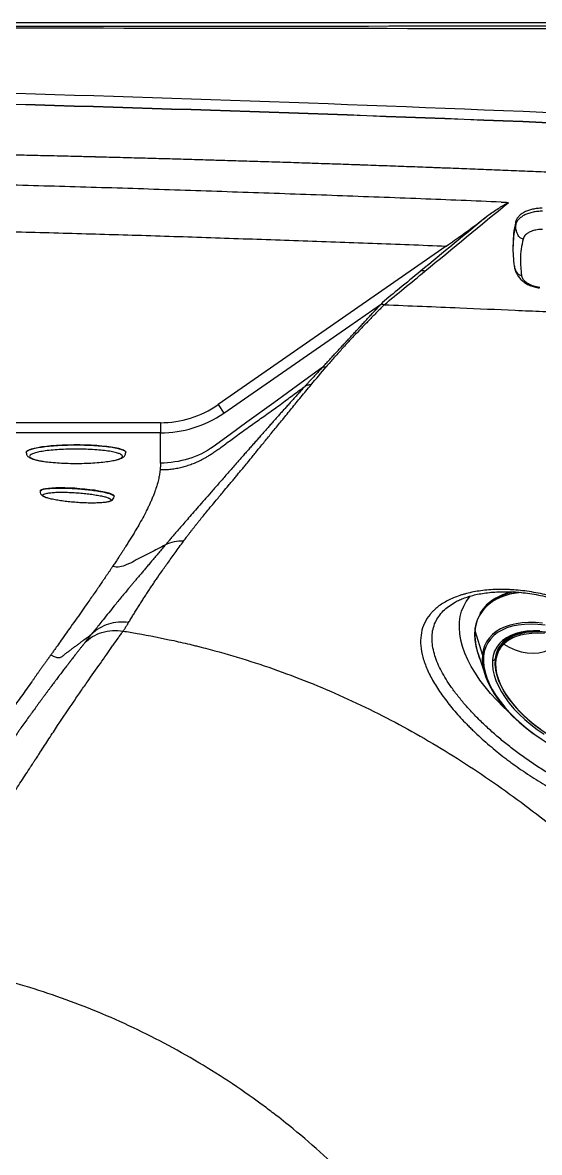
# Model space of a CAD drawing. Extents: x 398 to 508, y 623 to 782.
# Drawn here: x 478.29 to 488.66, y 711.93 to 734.62 of the extents above; entities that cross this region are included whole.
import ezdxf

# ---------------------------------------------------------------- set-up
doc = ezdxf.new("R2010")
doc.units = 0
doc.header["$MEASUREMENT"] = 0
doc.layers.add('GEOMETRY', color=2, linetype='Continuous', lineweight=25)

msp = doc.modelspace()

# ---------------------------------------------------------------- linework, layer by layer
at = {"layer": 'GEOMETRY'}
for p, q in [((400.975, 734.621), (505.179, 734.621)), ((488.188, 730.563), (488.189, 730.623)), ((486.794, 730.132), (482.214, 726.947)), ((488.134, 730.189), (488.133, 730.134)), ((488.159, 729.729), (488.161, 729.72)), ((484.862, 728.532), (485.474, 728.956)), ((485.514, 728.999), (485.473, 728.955)), ((482.331, 726.779), (484.862, 728.532)), ((484.3, 727.687), (483.884, 727.385)), ((482.214, 726.947), (482.331, 726.779)), ((481.056, 726.584), (476.52, 726.584)), ((481.056, 726.584), (481.056, 726.38)), ((478.364, 725.991), (478.364, 725.984)), ((480.364, 725.984), (480.364, 725.991)), ((480.36, 725.984), (480.36, 725.982)), ((478.652, 725.202), (478.654, 725.205)), ((480.13, 725.114), (480.124, 725.101)), ((486.961, 722.973), (486.965, 722.976)), ((486.965, 722.976), (486.968, 722.978)), ((487.596, 722.889), (487.593, 722.889)), ((487.602, 722.925), (487.596, 722.915)), ((487.476, 722.765), (487.471, 722.755)), ((487.371, 722.41), (487.521, 721.914)), ((487.434, 721.94), (487.574, 721.517)), ((487.871, 722.085), (487.849, 722.048)), ((487.774, 721.832), (487.779, 721.841)), ((487.775, 721.84), (487.774, 721.832))]:
    msp.add_line(p, q, dxfattribs=at)
at = {"layer": 'GEOMETRY', "flags": 128}
for points in [[(487.894, 731.015), (487.931, 731.014), (487.968, 731.012)], [(487.968, 731.012), (488.005, 731.011), (488.043, 731.009)], [(483.884, 727.385), (483.335, 726.986), (482.792, 726.592), (482.46, 726.35), (482.119, 726.102)], [(478.364, 725.991), (478.37, 726.006), (478.389, 726.024), (478.422, 726.042), (478.468, 726.059), (478.526, 726.075), (478.597, 726.089), (478.678, 726.103), (478.769, 726.114), (478.868, 726.124)], [(478.868, 726.124), (478.974, 726.133), (479.086, 726.139), (479.201, 726.143), (479.319, 726.145), (479.437, 726.144), (479.555, 726.142), (479.67, 726.137), (479.78, 726.131), (479.885, 726.122), (479.982, 726.112), (480.071, 726.1), (480.15, 726.086), (480.217, 726.071), (480.273, 726.055), (480.316, 726.038), (480.346, 726.02), (480.362, 726.002), (480.364, 725.991)], [(480.137, 725.102), (480.137, 725.103), (480.13, 725.118), (480.109, 725.133), (480.075, 725.149), (480.028, 725.166), (479.97, 725.182), (479.9, 725.197), (479.821, 725.212), (479.734, 725.226), (479.64, 725.238), (479.542, 725.249), (479.441, 725.259), (479.339, 725.266), (479.238, 725.271), (479.139, 725.274), (479.045, 725.275), (478.958, 725.274), (478.879, 725.27), (478.809, 725.264), (478.75, 725.257), (478.703, 725.247), (478.668, 725.236), (478.648, 725.223), (478.64, 725.21)], [(488.017, 720.804), (487.938, 720.878), (487.807, 721.009), (487.685, 721.143), (487.572, 721.278), (487.47, 721.414), (487.378, 721.551), (487.296, 721.687), (487.226, 721.822), (487.168, 721.956), (487.122, 722.088), (487.088, 722.217), (487.066, 722.343), (487.057, 722.465), (487.06, 722.582), (487.075, 722.694), (487.103, 722.8), (487.144, 722.9), (487.196, 722.994), (487.26, 723.08), (487.283, 723.107)], [(488.301, 723.176), (488.198, 723.163), (488.071, 723.137), (487.952, 723.102), (487.843, 723.057), (487.744, 723.004), (487.655, 722.941), (487.578, 722.871), (487.512, 722.793), (487.458, 722.707), (487.417, 722.615), (487.388, 722.515), (487.371, 722.41)], [(488.281, 723.175), (488.229, 723.168), (488.099, 723.144), (487.978, 723.111), (487.866, 723.069), (487.764, 723.018), (487.673, 722.958), (487.593, 722.889)], [(487.593, 722.889), (487.524, 722.813), (487.467, 722.729), (487.422, 722.638), (487.39, 722.54), (487.37, 722.437), (487.363, 722.327), (487.369, 722.213), (487.388, 722.095), (487.419, 721.973), (487.463, 721.849), (487.469, 721.833)], [(487.596, 722.915), (487.527, 722.838), (487.471, 722.755)], [(487.602, 722.925), (487.533, 722.848), (487.476, 722.765)], [(488.723, 722.556), (488.582, 722.568), (488.446, 722.57), (488.317, 722.563), (488.194, 722.546), (488.08, 722.52), (487.975, 722.485), (487.88, 722.441), (487.794, 722.388), (487.719, 722.328), (487.656, 722.259), (487.604, 722.183), (487.564, 722.099), (487.536, 722.01), (487.521, 721.914)], [(488.78, 722.518), (488.635, 722.534), (488.496, 722.539), (488.363, 722.534), (488.237, 722.52), (488.12, 722.496), (488.011, 722.463), (487.913, 722.42), (487.824, 722.368), (487.747, 722.308), (487.681, 722.239), (487.628, 722.163), (487.587, 722.079), (487.558, 721.989), (487.542, 721.892)], [(488.669, 722.401), (488.537, 722.403), (488.413, 722.395), (488.297, 722.377), (488.189, 722.349), (488.09, 722.312), (488.002, 722.265), (487.925, 722.21), (487.86, 722.146), (487.806, 722.075), (487.765, 721.996), (487.737, 721.91), (487.721, 721.818)], [(488.781, 722.375), (488.648, 722.382), (488.52, 722.38), (488.401, 722.368), (488.289, 722.346), (488.186, 722.315), (488.094, 722.274), (488.012, 722.223), (487.941, 722.165)], [(487.949, 722.139), (487.892, 722.074), (487.846, 722.001), (487.813, 721.922), (487.792, 721.836), (487.783, 721.745), (487.787, 721.649), (487.804, 721.548), (487.833, 721.445), (487.874, 721.338), (487.928, 721.23), (487.992, 721.121), (488.058, 721.026)], [(487.949, 722.139), (488.06, 722.073), (488.177, 722.021), (488.296, 721.983), (488.416, 721.961), (488.536, 721.954), (488.652, 721.963), (488.764, 721.987), (488.869, 722.026), (488.966, 722.08)], [(488.763, 722.348), (488.634, 722.355), (488.511, 722.351), (488.395, 722.339), (488.286, 722.317), (488.2, 722.29)], [(487.521, 721.914), (487.518, 721.814), (487.528, 721.709), (487.55, 721.6), (487.584, 721.488), (487.63, 721.373), (487.689, 721.257), (487.758, 721.14), (487.839, 721.022), (487.93, 720.906), (488.03, 720.79), (488.14, 720.677), (488.259, 720.566), (488.385, 720.459), (488.518, 720.357), (488.657, 720.259), (488.801, 720.166)], [(487.542, 721.892), (487.539, 721.791), (487.55, 721.684), (487.573, 721.574), (487.609, 721.46), (487.657, 721.344), (487.718, 721.226), (487.79, 721.107), (487.874, 720.989), (487.968, 720.871), (488.072, 720.755), (488.186, 720.641), (488.308, 720.53), (488.438, 720.423), (488.575, 720.321), (488.718, 720.224)], [(487.721, 721.818), (487.719, 721.72), (487.73, 721.618), (487.754, 721.512), (487.79, 721.403), (487.84, 721.292), (487.901, 721.179), (487.974, 721.065), (488.058, 720.952), (488.153, 720.84), (488.258, 720.73), (488.371, 720.623), (488.493, 720.519), (488.622, 720.42), (488.757, 720.326)], [(487.774, 721.832), (487.771, 721.736), (487.779, 721.654)], [(487.776, 721.813), (487.774, 721.717), (487.785, 721.616), (487.809, 721.511), (487.846, 721.402), (487.895, 721.292), (487.957, 721.18), (488.031, 721.068), (488.115, 720.956), (488.21, 720.846), (488.315, 720.737), (488.429, 720.632), (488.551, 720.53), (488.679, 720.433)], [(488.058, 721.026), (488.068, 721.012), (488.155, 720.904), (488.251, 720.797), (488.356, 720.692), (488.469, 720.59), (488.59, 720.493), (488.717, 720.4), (488.85, 720.312), (488.987, 720.23), (489.127, 720.155), (489.27, 720.087), (489.415, 720.027), (489.559, 719.975), (489.703, 719.932), (489.844, 719.898), (489.983, 719.872), (490.102, 719.858)]]:
    msp.add_lwpolyline(points, dxfattribs=at)
at = {"layer": 'GEOMETRY'}
for centre, radius, start, end in [((486.32, 729.534), 0.103, 64.2117, 115.9381), ((488.335, 722.088), 1.109, 98.0309, 131.7948), ((488.332, 722.112), 1.093, 99.8112, 131.9263), ((487.628, 722.897), 0.0362, 150.9639, 192.5804), ((488.55, 722.328), 1.181, 176.0168, 199.1765), ((488.33, 721.786), 0.558, 128.72, 174.464), ((488.326, 721.769), 0.552, 134.2358, 175.4679), ((488.354, 721.801), 0.56, 126.9432, 149.5434), ((487.959, 722.156), 0.0201, 155.1855, 239.3456), ((488.433, 721.62), 0.709, 109.1634, 133.0133), ((487.555, 721.926), 0.0362, 199.0142, 249.3353), ((488.34, 721.814), 0.553, 151.2989, 167.6262), ((487.739, 721.856), 0.0422, 245.0519, 324.6985)]:
    msp.add_arc(centre, radius, start, end, dxfattribs=at)
msp.add_ellipse((481.056, 728.613), major_axis=(0, 2.029), ratio=0.999995, start_param=3.141593, end_param=3.749142, dxfattribs=at)
for points, knots in [([(505.179, 734.548), (505.145, 734.548), (505.111, 734.548), (505.043, 734.548), (504.942, 734.548), (504.704, 734.548), (504.229, 734.547), (503.279, 734.547), (501.38, 734.547), (499.752, 734.547), (496.495, 734.547), (494.324, 734.547), (487.812, 734.546), (483.47, 734.546), (470.444, 734.545), (461.761, 734.545), (444.393, 734.545), (435.71, 734.545), (422.684, 734.546), (418.342, 734.546), (411.83, 734.547), (409.659, 734.547), (406.402, 734.547), (404.774, 734.547), (402.875, 734.547), (401.925, 734.547), (401.45, 734.548), (401.212, 734.548), (401.111, 734.548), (401.043, 734.548), (401.009, 734.548), (400.975, 734.548)], [0, 0, 0, 0, 0.000977, 0.000977, 0.001953, 0.003906, 0.007812, 0.015625, 0.03125, 0.0625, 0.0625, 0.125, 0.125, 0.25, 0.25, 0.5, 0.5, 0.75, 0.75, 0.875, 0.875, 0.9375, 0.9375, 0.96875, 0.984375, 0.992187, 0.996094, 0.998047, 0.999023, 0.999023, 1, 1, 1, 1]), ([(505.179, 734.548), (505.145, 734.548), (505.111, 734.548), (505.043, 734.548), (504.942, 734.548), (504.704, 734.548), (504.229, 734.547), (503.279, 734.547), (501.38, 734.547), (499.752, 734.547), (496.495, 734.547), (494.324, 734.547), (487.812, 734.546), (483.47, 734.546), (470.444, 734.545), (461.761, 734.545), (444.393, 734.545), (435.71, 734.545), (422.684, 734.546), (418.342, 734.546), (411.83, 734.547), (409.659, 734.547), (406.402, 734.547), (404.774, 734.547), (402.875, 734.547), (401.925, 734.547), (401.45, 734.548), (401.212, 734.548), (401.111, 734.548), (401.043, 734.548), (401.009, 734.548), (400.975, 734.548)], [0, 0, 0, 0, 0.000977, 0.000977, 0.001953, 0.003906, 0.007812, 0.015625, 0.03125, 0.0625, 0.0625, 0.125, 0.125, 0.25, 0.25, 0.5, 0.5, 0.75, 0.75, 0.875, 0.875, 0.9375, 0.9375, 0.96875, 0.984375, 0.992187, 0.996094, 0.998047, 0.999023, 0.999023, 1, 1, 1, 1]), ([(401.029, 734.473), (401.031, 734.473), (401.033, 734.473), (401.037, 734.473), (401.044, 734.473), (401.059, 734.473), (401.088, 734.473), (401.147, 734.473), (401.266, 734.474), (401.503, 734.474), (401.978, 734.475), (402.926, 734.477), (404.824, 734.481), (406.451, 734.484), (409.704, 734.49), (411.872, 734.494), (418.378, 734.504), (422.716, 734.509), (431.39, 734.518), (435.728, 734.521), (444.402, 734.525), (448.74, 734.526), (457.414, 734.526), (461.752, 734.525), (470.426, 734.521), (474.764, 734.518), (483.438, 734.509), (487.776, 734.504), (496.45, 734.49), (500.788, 734.482), (505.125, 734.473)], [0, 0, 0, 0, 0.000061, 0.000061, 0.000122, 0.000244, 0.000488, 0.000977, 0.001953, 0.003906, 0.007812, 0.015625, 0.03125, 0.0625, 0.0625, 0.125, 0.125, 0.25, 0.25, 0.375, 0.375, 0.5, 0.5, 0.625, 0.625, 0.75, 0.75, 0.875, 0.875, 1, 1, 1, 1]), ([(401.029, 734.473), (401.031, 734.473), (401.033, 734.473), (401.037, 734.473), (401.044, 734.473), (401.059, 734.473), (401.088, 734.473), (401.147, 734.473), (401.266, 734.474), (401.503, 734.474), (401.978, 734.475), (402.926, 734.477), (404.824, 734.481), (406.451, 734.484), (409.704, 734.49), (411.872, 734.494), (418.378, 734.504), (422.716, 734.509), (431.39, 734.518), (435.728, 734.521), (444.402, 734.525), (448.74, 734.526), (457.414, 734.526), (461.752, 734.525), (470.426, 734.521), (474.764, 734.518), (483.438, 734.509), (487.776, 734.504), (496.45, 734.49), (500.788, 734.482), (505.125, 734.473)], [0, 0, 0, 0, 0.000061, 0.000061, 0.000122, 0.000244, 0.000488, 0.000977, 0.001953, 0.003906, 0.007812, 0.015625, 0.03125, 0.0625, 0.0625, 0.125, 0.125, 0.25, 0.25, 0.375, 0.375, 0.5, 0.5, 0.625, 0.625, 0.75, 0.75, 0.875, 0.875, 1, 1, 1, 1]), ([(503.21, 732.074), (499.036, 732.325), (494.862, 732.544), (486.511, 732.917), (482.334, 733.072), (473.978, 733.318), (469.799, 733.409), (463.529, 733.5), (461.439, 733.523), (457.258, 733.553), (455.168, 733.56), (448.897, 733.56), (444.716, 733.53), (436.357, 733.409), (432.178, 733.318), (423.822, 733.072), (419.645, 732.917), (413.38, 732.637), (411.292, 732.536), (407.118, 732.317), (405.03, 732.2), (402.944, 732.074)], [0, 0, 0, 0, 0.125, 0.125, 0.25, 0.25, 0.375, 0.375, 0.4375, 0.4375, 0.5, 0.5, 0.625, 0.625, 0.75, 0.75, 0.875, 0.875, 0.9375, 0.9375, 1, 1, 1, 1]), ([(503.21, 732.074), (499.036, 732.325), (494.862, 732.544), (486.511, 732.917), (482.334, 733.072), (473.978, 733.318), (469.799, 733.409), (461.439, 733.53), (457.258, 733.56), (448.897, 733.56), (444.716, 733.53), (436.357, 733.409), (432.178, 733.318), (423.822, 733.072), (419.645, 732.917), (411.292, 732.544), (407.117, 732.325), (402.944, 732.074)], [0, 0, 0, 0, 0.318486, 0.318486, 0.636972, 0.636972, 0.955458, 0.955458, 1.273944, 1.273944, 1.592431, 1.592431, 1.910917, 1.910917, 2.229403, 2.229403, 2.547889, 2.547889, 2.547889, 2.547889]), ([(503.2, 731.903), (499.027, 732.145), (494.853, 732.355), (486.503, 732.713), (482.327, 732.861), (473.973, 733.097), (469.795, 733.184), (463.526, 733.272), (461.437, 733.293), (457.257, 733.322), (455.167, 733.33), (448.898, 733.33), (444.718, 733.301), (436.361, 733.184), (432.183, 733.097), (423.829, 732.861), (419.652, 732.713), (413.389, 732.445), (411.301, 732.347), (407.127, 732.137), (405.04, 732.024), (402.954, 731.903)], [0, 0, 0, 0, 0.125, 0.125, 0.25, 0.25, 0.375, 0.375, 0.4375, 0.4375, 0.5, 0.5, 0.625, 0.625, 0.75, 0.75, 0.875, 0.875, 0.9375, 0.9375, 1, 1, 1, 1]), ([(402.954, 731.903), (411.3, 732.387), (419.651, 732.744), (432.183, 733.097), (436.361, 733.184), (444.718, 733.301), (448.898, 733.33), (457.257, 733.33), (461.437, 733.301), (469.795, 733.184), (473.973, 733.097), (486.504, 732.744), (494.854, 732.387), (503.2, 731.903)], [0.223767, 0.223767, 0.223767, 0.223767, 0.859301, 0.859301, 1.177068, 1.177068, 1.494835, 1.494835, 1.812602, 1.812602, 2.130369, 2.130369, 2.765903, 2.765903, 2.765903, 2.765903]), ([(489.419, 731.591), (489.272, 731.597), (488.977, 731.61), (488.535, 731.628), (488.094, 731.646), (487.652, 731.664), (487.21, 731.681), (486.769, 731.698), (486.327, 731.715), (485.885, 731.731), (485.444, 731.747), (485.002, 731.763), (484.56, 731.778), (484.119, 731.793), (483.677, 731.808), (483.235, 731.822), (482.793, 731.836), (482.351, 731.849), (481.91, 731.862), (481.468, 731.875), (481.026, 731.888), (480.584, 731.9), (480.142, 731.911), (479.701, 731.923), (479.259, 731.934), (478.817, 731.944), (478.375, 731.954), (477.933, 731.964), (477.491, 731.974), (477.049, 731.983), (476.607, 731.992), (476.165, 732), (475.724, 732.009), (475.282, 732.016), (474.84, 732.024), (474.398, 732.031), (474.103, 732.035), (473.956, 732.038)], [0, 0, 0, 0, 0.028573, 0.057146, 0.085719, 0.114291, 0.142863, 0.171435, 0.200006, 0.228578, 0.257149, 0.28572, 0.314291, 0.342862, 0.371433, 0.400003, 0.428574, 0.457144, 0.485715, 0.514285, 0.542856, 0.571426, 0.599997, 0.628568, 0.657138, 0.685709, 0.71428, 0.742851, 0.771422, 0.799994, 0.828565, 0.857137, 0.885709, 0.914281, 0.942854, 0.971427, 1, 1, 1, 1]), ([(487.894, 731.015), (487.358, 731.038), (486.542, 731.071), (485.446, 731.113), (484.605, 731.144), (483.764, 731.174), (482.643, 731.213), (481.241, 731.262), (479.84, 731.307), (478.718, 731.339), (477.991, 731.358), (477.544, 731.368), (477.377, 731.372)], [0.005531, 0.005531, 0.005531, 0.005531, 0.125, 0.1875, 0.25, 0.3125, 0.375, 0.5, 0.625, 0.6875, 0.75, 0.7871216, 0.7871216, 0.7871216, 0.7871216]), ([(487.626, 730.74), (487.66, 730.766), (487.694, 730.791), (487.764, 730.839), (487.799, 730.862), (487.868, 730.907), (487.903, 730.928), (487.956, 730.959), (487.973, 730.969), (487.999, 730.984), (488.008, 730.989), (488.021, 730.997), (488.025, 730.999), (488.032, 731.003), (488.034, 731.004), (488.038, 731.007), (488.041, 731.008), (488.043, 731.009)], [0, 0, 0, 0, 0.25, 0.25, 0.5, 0.5, 0.75, 0.75, 0.875, 0.875, 0.9375, 0.9375, 0.96875, 0.96875, 0.984375, 0.984375, 1, 1, 1, 1]), ([(488.728, 730.832), (488.695, 730.831), (488.629, 730.829), (488.534, 730.814), (488.446, 730.79), (488.366, 730.758), (488.299, 730.717), (488.246, 730.671), (488.207, 730.619), (488.195, 730.582), (488.188, 730.563)], [0, 0, 0, 0, 0.125505, 0.249704, 0.373992, 0.499776, 0.625678, 0.750079, 0.874386, 1, 1, 1, 1]), ([(488.719, 730.894), (488.686, 730.892), (488.62, 730.889), (488.527, 730.873), (488.441, 730.849), (488.363, 730.816), (488.298, 730.776), (488.246, 730.729), (488.208, 730.678), (488.195, 730.641), (488.189, 730.623)], [0, 0, 0, 0, 0.125112, 0.250206, 0.375182, 0.499972, 0.624783, 0.749783, 0.874883, 1, 1, 1, 1]), ([(486.794, 730.132), (486.85, 730.171), (486.961, 730.249), (487.125, 730.366), (487.285, 730.482), (487.438, 730.596), (487.55, 730.682), (487.612, 730.729), (487.626, 730.74)], [0.3362762, 0.3362762, 0.3362762, 0.3362762, 0.4612764, 0.5862764, 0.7112764, 0.8362764, 0.9612764, 1.0000002, 1.0000002, 1.0000002, 1.0000002]), ([(488.188, 730.563), (488.171, 730.481), (488.14, 730.338), (488.137, 730.193), (488.136, 730.131)], [0, 0, 0, 0, 0.574842, 1, 1, 1, 1]), ([(488.189, 730.623), (488.172, 730.541), (488.141, 730.399), (488.138, 730.254), (488.137, 730.194)], [0, 0, 0, 0, 0.578243, 1, 1, 1, 1]), ([(488.336, 730.273), (488.327, 730.276), (488.305, 730.28), (488.276, 730.3), (488.25, 730.329), (488.217, 730.382), (488.192, 730.462), (488.19, 730.529), (488.188, 730.563)], [0, 0, 0, 0, 0.0750432, 0.1620793, 0.26686, 0.391279, 0.6860331, 1, 1, 1, 1]), ([(476.377, 730.458), (476.39, 730.458), (476.649, 730.453), (477.156, 730.442), (477.898, 730.426), (478.639, 730.407), (479.628, 730.38), (480.864, 730.343), (482.099, 730.302), (483.088, 730.268), (483.829, 730.242), (484.57, 730.216), (485.559, 730.18), (486.3, 730.152), (486.794, 730.132)], [0, 0, 0, 0, 0.0031381, 0.0656381, 0.1281381, 0.1906381, 0.2531381, 0.3781381, 0.5031381, 0.5656381, 0.6281381, 0.6906381, 0.7531381, 0.8781381, 0.8781381, 0.8781381, 0.8781381]), ([(488.724, 730.467), (488.689, 730.465), (488.618, 730.462), (488.52, 730.438), (488.434, 730.399), (488.365, 730.343), (488.346, 730.297), (488.336, 730.273)], [0, 0, 0, 0, 0.186661, 0.373374, 0.560001, 0.780011, 1, 1, 1, 1]), ([(488.133, 730.134), (488.133, 730.067), (488.133, 729.932), (488.151, 729.797), (488.159, 729.729)], [0, 0, 0, 0, 0.500087, 1, 1, 1, 1]), ([(488.336, 730.273), (488.322, 730.206), (488.294, 730.072), (488.275, 729.83), (488.292, 729.654), (488.302, 729.547)], [0, 0, 0, 0, 0.280017, 0.560061, 1, 1, 1, 1]), ([(486.275, 729.626), (486.136, 729.511), (485.996, 729.396), (485.856, 729.281), (485.742, 729.187), (485.628, 729.093), (485.514, 728.999)], [0, 0, 0, 0, 0.01909529, 0.01909529, 0.01909529, 0.03467033, 0.03467033, 0.03467033, 0.03467033]), ([(485.549, 728.954), (485.549, 728.954), (485.549, 728.954), (485.549, 728.954), (485.682, 729.063), (485.814, 729.172), (485.946, 729.281), (486.086, 729.396), (486.225, 729.511), (486.365, 729.626)], [-0.00000006, -0.00000006, -0.00000006, -0.00000006, 0, 0, 0, 0.0180772, 0.0180772, 0.0180772, 0.0371711, 0.0371711, 0.0371711, 0.0371711]), ([(488.161, 729.729), (488.161, 729.724), (488.164, 729.688), (488.183, 729.64), (488.215, 729.591), (488.242, 729.566), (488.271, 729.55), (488.292, 729.548), (488.302, 729.547)], [0, 0, 0, 0, 0.064425, 0.466395, 0.636071, 0.778965, 0.89766, 1, 1, 1, 1]), ([(488.164, 729.708), (488.168, 729.687), (488.178, 729.64), (488.209, 729.57), (488.255, 729.5), (488.314, 729.437), (488.385, 729.384), (488.469, 729.341), (488.563, 729.309), (488.629, 729.298), (488.663, 729.292)], [0, 0, 0, 0, 0.0888619, 0.2113704, 0.3352568, 0.4618407, 0.5918598, 0.7241452, 0.8597036, 1, 1, 1, 1]), ([(488.302, 729.547), (488.308, 729.526), (488.319, 729.485), (488.369, 729.427), (488.444, 729.373), (488.546, 729.329), (488.628, 729.314), (488.669, 729.307)], [0, 0, 0, 0, 0.186845, 0.373701, 0.560409, 0.780222, 1, 1, 1, 1]), ([(484.3, 727.687), (484.321, 727.71), (484.363, 727.755), (484.426, 727.823), (484.489, 727.891), (484.552, 727.959), (484.615, 728.026), (484.677, 728.093), (484.739, 728.16), (484.801, 728.227), (484.863, 728.294), (484.924, 728.36), (484.986, 728.427), (485.047, 728.493), (485.108, 728.559), (485.169, 728.626), (485.23, 728.692), (485.291, 728.758), (485.352, 728.824), (485.413, 728.89), (485.453, 728.933), (485.473, 728.955)], [0, 0, 0, 0, 0.0526313, 0.1052631, 0.1578948, 0.210526, 0.2631565, 0.3157864, 0.3684158, 0.4210451, 0.4736748, 0.5263057, 0.5789381, 0.6315714, 0.6842049, 0.7368382, 0.7894711, 0.8421036, 0.8947357, 0.9473677, 1, 1, 1, 1]), ([(485.549, 728.954), (485.531, 728.935), (485.493, 728.896), (485.436, 728.839), (485.38, 728.781), (485.324, 728.724), (485.267, 728.666), (485.211, 728.608), (485.155, 728.55), (485.09, 728.483), (485.017, 728.406), (484.935, 728.32), (484.855, 728.233), (484.774, 728.146), (484.695, 728.059), (484.616, 727.972), (484.539, 727.885), (484.462, 727.797), (484.412, 727.739), (484.387, 727.709)], [0, 0, 0, 0, 0.046878, 0.093757, 0.140636, 0.187515, 0.234394, 0.281272, 0.32815, 0.375028, 0.444474, 0.513919, 0.583362, 0.652804, 0.722244, 0.791683, 0.861121, 0.93056, 1, 1, 1, 1]), ([(485.549, 728.954), (485.548, 728.954), (485.544, 728.954), (485.539, 728.954), (485.535, 728.955), (485.53, 728.955), (485.526, 728.956), (485.522, 728.957), (485.519, 728.958), (485.516, 728.959), (485.513, 728.96), (485.51, 728.961), (485.508, 728.963), (485.506, 728.964), (485.504, 728.966), (485.503, 728.968), (485.502, 728.969), (485.501, 728.971), (485.501, 728.974), (485.501, 728.979), (485.504, 728.985), (485.508, 728.992), (485.512, 728.996), (485.514, 728.999)], [0, 0, 0, 0, 0.029513, 0.057683, 0.084736, 0.110928, 0.136542, 0.161879, 0.187249, 0.212963, 0.239318, 0.26659, 0.295031, 0.324859, 0.356267, 0.389418, 0.424453, 0.461489, 0.500627, 0.603368, 0.720496, 0.852576, 1, 1, 1, 1]), ([(485.549, 728.954), (486.055, 728.934), (486.93, 728.898), (487.991, 728.852), (488.639, 728.823), (488.963, 728.808), (489.125, 728.801), (489.206, 728.797), (489.252, 728.795), (489.275, 728.794), (489.287, 728.793)], [0, 0, 0, 0, 0.0426394, 0.0738894, 0.0895144, 0.0973269, 0.1012332, 0.1031863, 0.1041629, 0.1051394, 0.1051394, 0.1051394, 0.1051394]), ([(484.3, 727.687), (484.28, 727.666), (484.243, 727.626), (484.188, 727.566), (484.136, 727.51), (484.086, 727.456), (484.04, 727.405), (483.996, 727.357), (483.968, 727.326), (483.954, 727.311)], [0, 0, 0, 0, 0.167852, 0.327386, 0.478592, 0.621461, 0.755989, 0.88217, 1, 1, 1, 1]), ([(484.3, 727.687), (484.312, 727.695), (484.326, 727.701), (484.356, 727.709), (484.372, 727.71), (484.387, 727.709)], [0, 0, 0, 0, 0.5, 0.5, 1, 1, 1, 1]), ([(481.052, 725.641), (481.054, 725.641), (481.062, 725.641), (481.08, 725.641), (481.104, 725.641), (481.133, 725.642), (481.17, 725.644), (481.216, 725.647), (481.29, 725.655), (481.379, 725.668), (481.486, 725.69), (481.589, 725.719), (481.692, 725.754), (481.793, 725.795), (481.876, 725.835), (481.943, 725.872), (482, 725.905), (482.064, 725.944), (482.136, 725.991), (482.215, 726.046), (482.302, 726.109), (482.396, 726.18), (482.498, 726.257), (482.61, 726.34), (482.729, 726.426), (482.853, 726.514), (482.976, 726.601), (483.1, 726.688), (483.223, 726.775), (483.346, 726.864), (483.468, 726.953), (483.589, 727.043), (483.71, 727.133), (483.832, 727.222), (483.913, 727.281), (483.954, 727.311)], [0, 0, 0, 0, 0.001798, 0.007124, 0.015964, 0.022887, 0.031938, 0.048512, 0.063885, 0.096796, 0.127767, 0.159317, 0.191045, 0.223068, 0.255503, 0.271774, 0.290973, 0.313151, 0.338366, 0.366664, 0.398081, 0.432639, 0.470321, 0.511085, 0.555674, 0.60024, 0.644744, 0.689198, 0.733622, 0.778034, 0.822441, 0.866845, 0.911244, 0.955631, 1, 1, 1, 1]), ([(483.954, 727.311), (483.935, 727.29), (483.896, 727.247), (483.838, 727.183), (483.78, 727.118), (483.721, 727.053), (483.663, 726.988), (483.604, 726.922), (483.545, 726.856), (483.485, 726.79), (483.426, 726.723), (483.367, 726.656), (483.307, 726.589), (483.247, 726.522), (483.187, 726.454), (483.127, 726.386), (483.067, 726.318), (483.006, 726.249), (482.946, 726.18), (482.885, 726.111), (482.824, 726.042), (482.763, 725.973), (482.702, 725.904), (482.641, 725.834), (482.545, 725.724), (482.416, 725.577), (482.259, 725.399), (482.112, 725.231), (481.976, 725.076), (481.849, 724.931), (481.733, 724.797), (481.626, 724.675), (481.53, 724.563), (481.443, 724.463), (481.366, 724.374), (481.3, 724.296), (481.244, 724.23), (481.198, 724.176), (481.171, 724.144), (481.159, 724.131)], [0, 0, 0, 0, 0.021477, 0.042979, 0.064506, 0.086058, 0.107633, 0.129232, 0.150854, 0.172497, 0.194163, 0.215849, 0.237557, 0.259284, 0.28103, 0.302796, 0.32458, 0.346382, 0.368202, 0.390038, 0.411891, 0.433761, 0.455646, 0.477547, 0.499462, 0.559402, 0.615544, 0.66792, 0.716554, 0.761466, 0.802671, 0.84018, 0.874004, 0.904153, 0.930633, 0.953449, 0.972609, 0.988123, 1, 1, 1, 1]), ([(481.521, 724.203), (481.531, 724.217), (481.551, 724.245), (481.583, 724.287), (481.616, 724.331), (481.65, 724.376), (481.686, 724.422), (481.723, 724.469), (481.761, 724.518), (481.801, 724.568), (481.876, 724.662), (482.002, 724.816), (482.162, 725.009), (482.308, 725.184), (482.411, 725.308), (482.475, 725.386), (482.525, 725.445), (482.571, 725.5), (482.626, 725.567), (482.681, 725.634), (482.736, 725.7), (482.79, 725.765), (482.846, 725.834), (482.906, 725.908), (482.972, 725.989), (483.041, 726.073), (483.112, 726.161), (483.187, 726.252), (483.264, 726.347), (483.344, 726.445), (483.427, 726.547), (483.512, 726.652), (483.601, 726.76), (483.692, 726.871), (483.785, 726.986), (483.881, 727.103), (483.98, 727.222), (484.046, 727.303), (484.08, 727.343)], [0, 0, 0, 0, 0.012277, 0.024958, 0.038043, 0.051533, 0.065428, 0.079727, 0.094432, 0.109542, 0.125057, 0.179611, 0.250063, 0.302835, 0.341258, 0.365332, 0.375059, 0.396278, 0.417342, 0.438252, 0.459007, 0.479607, 0.500053, 0.524353, 0.549947, 0.576832, 0.605009, 0.634476, 0.665234, 0.697281, 0.730617, 0.765242, 0.801154, 0.838353, 0.876838, 0.916608, 0.957662, 1, 1, 1, 1]), ([(484.08, 727.343), (484.058, 727.345), (484.035, 727.343), (483.992, 727.332), (483.972, 727.323), (483.954, 727.311)], [0, 0, 0, 0, 0.5, 0.5, 1, 1, 1, 1]), ([(481.056, 726.38), (481.282, 726.38), (481.503, 726.414), (481.931, 726.546), (482.137, 726.644), (482.331, 726.779)], [0.7201135, 0.7201135, 0.7201135, 0.7201135, 0.8600568, 0.8600568, 1, 1, 1, 1]), ([(481.056, 726.38), (480.871, 726.38), (480.522, 726.38), (480.029, 726.38), (479.465, 726.38), (478.827, 726.38), (478.334, 726.38), (478.095, 726.38)], [0, 0, 0, 0, 0.187061, 0.353726, 0.5, 0.75876, 1, 1, 1, 1]), ([(481.058, 725.77), (481.058, 725.784), (481.058, 725.811), (481.058, 725.851), (481.057, 725.888), (481.057, 725.922), (481.057, 725.954), (481.057, 725.984), (481.057, 726.011), (481.057, 726.036), (481.057, 726.08), (481.057, 726.144), (481.056, 726.226), (481.056, 726.304), (481.056, 726.355), (481.056, 726.38)], [0, 0, 0, 0, 0.067478, 0.131171, 0.19107, 0.247164, 0.299439, 0.347878, 0.392464, 0.433177, 0.469999, 0.611249, 0.746723, 0.876343, 1, 1, 1, 1]), ([(478.369, 725.984), (478.368, 725.987), (478.363, 726.001), (478.395, 726.025), (478.463, 726.053), (478.568, 726.079), (478.704, 726.101), (478.865, 726.119), (479.045, 726.131), (479.237, 726.138), (479.434, 726.139), (479.629, 726.134), (479.813, 726.123), (479.98, 726.107), (480.124, 726.086), (480.238, 726.061), (480.318, 726.033), (480.361, 726.007), (480.36, 725.99), (480.36, 725.984)], [0, 0, 0, 0, 0.022019, 0.084523, 0.147028, 0.209532, 0.272037, 0.334541, 0.397046, 0.45955, 0.522055, 0.584559, 0.647064, 0.709568, 0.772072, 0.834577, 0.897081, 0.959586, 1, 1, 1, 1]), ([(479.827, 725.785), (479.878, 725.79), (479.981, 725.801), (480.106, 725.822), (480.204, 725.845), (480.269, 725.872), (480.3, 725.9), (480.295, 725.928), (480.254, 725.956), (480.179, 725.982), (480.072, 726.005), (479.939, 726.025), (479.783, 726.04), (479.611, 726.05), (479.43, 726.054), (479.246, 726.054), (479.067, 726.047), (478.899, 726.036), (478.748, 726.019), (478.622, 725.999), (478.525, 725.975), (478.459, 725.948), (478.429, 725.92), (478.434, 725.892), (478.475, 725.864), (478.55, 725.838), (478.657, 725.815), (478.788, 725.796), (478.892, 725.786), (478.944, 725.782)], [0, 0, 0, 0, 0.037088, 0.074123, 0.111256, 0.148279, 0.18538, 0.222455, 0.259508, 0.296632, 0.333656, 0.37079, 0.407822, 0.444917, 0.481998, 0.519036, 0.556167, 0.593331, 0.630495, 0.667625, 0.704664, 0.741744, 0.77884, 0.815871, 0.853005, 0.89003, 0.927152, 0.964207, 1, 1, 1, 1]), ([(482.119, 726.102), (481.972, 725.996), (481.803, 725.913), (481.442, 725.803), (481.249, 725.775), (481.058, 725.77)], [0.7201136, 0.7201136, 0.7201136, 0.7201136, 0.8600568, 0.8600568, 1, 1, 1, 1]), ([(478.365, 725.984), (478.366, 725.972), (478.369, 725.95), (478.384, 725.924), (478.402, 725.904), (478.423, 725.888), (478.459, 725.868), (478.511, 725.849), (478.587, 725.829), (478.654, 725.816), (478.702, 725.81), (478.718, 725.807)], [0, 0, 0, 0, 0.091024, 0.162605, 0.216897, 0.309175, 0.423913, 0.600157, 0.767914, 0.925078, 1, 1, 1, 1]), ([(478.944, 725.782), (478.945, 725.782), (478.999, 725.777), (479.119, 725.771), (479.299, 725.766), (479.483, 725.767), (479.663, 725.773), (479.772, 725.781), (479.827, 725.785)], [0, 0, 0, 0, 0.006863, 0.205628, 0.403972, 0.602902, 0.801308, 1, 1, 1, 1]), ([(480.102, 725.822), (480.139, 725.83), (480.197, 725.842), (480.256, 725.863), (480.301, 725.883), (480.351, 725.922), (480.359, 725.962), (480.363, 725.983)], [0, 0, 0, 0, 0.2680496, 0.4205866, 0.5839812, 0.7763164, 1, 1, 1, 1]), ([(481.058, 725.77), (481.058, 725.763), (481.058, 725.749), (481.057, 725.729), (481.057, 725.707), (481.055, 725.686), (481.054, 725.663), (481.053, 725.648), (481.052, 725.641)], [0, 0, 0, 0, 0.160254, 0.323071, 0.488451, 0.656397, 0.826912, 1, 1, 1, 1]), ([(481.052, 725.641), (481.051, 725.635), (481.05, 725.622), (481.048, 725.602), (481.042, 725.559), (481.029, 725.487), (481.007, 725.391), (480.976, 725.287), (480.944, 725.193), (480.909, 725.105), (480.878, 725.03), (480.846, 724.96), (480.812, 724.887), (480.772, 724.806), (480.716, 724.697), (480.647, 724.571), (480.576, 724.448), (480.516, 724.348), (480.466, 724.265), (480.415, 724.184), (480.375, 724.121), (480.347, 724.076), (480.331, 724.051), (480.314, 724.024), (480.296, 723.997), (480.278, 723.968), (480.258, 723.938), (480.238, 723.907), (480.217, 723.875), (480.195, 723.842), (480.173, 723.807), (480.149, 723.771), (480.124, 723.734), (480.106, 723.708), (480.098, 723.695)], [0, 0, 0, 0, 0.013859, 0.027888, 0.042088, 0.106732, 0.17896, 0.239444, 0.31578, 0.361082, 0.406629, 0.452468, 0.487679, 0.533138, 0.589114, 0.665211, 0.725911, 0.76314, 0.798404, 0.831677, 0.862947, 0.872296, 0.881856, 0.891625, 0.9016, 0.911777, 0.922151, 0.932721, 0.943481, 0.954427, 0.965557, 0.976865, 0.988347, 1, 1, 1, 1]), ([(478.645, 725.203), (478.646, 725.187), (478.649, 725.16), (478.679, 725.12), (478.712, 725.1), (478.754, 725.086), (478.773, 725.079)], [0, 0, 0, 0, 0.19559, 0.346635, 0.68904, 1, 1, 1, 1]), ([(478.654, 725.205), (478.653, 725.214), (478.653, 725.237), (478.78, 725.262), (479.001, 725.274), (479.285, 725.268), (479.584, 725.244), (479.852, 725.207), (480.057, 725.16), (480.105, 725.129), (480.13, 725.114)], [0, 0, 0, 0, 0.08268, 0.213726, 0.344772, 0.475817, 0.606863, 0.737909, 0.868954, 1, 1, 1, 1]), ([(480.06, 725.044), (480.052, 725.051), (480.035, 725.065), (479.979, 725.087), (479.9, 725.108), (479.799, 725.127), (479.684, 725.146), (479.559, 725.162), (479.426, 725.174), (479.29, 725.183), (479.157, 725.188), (479.035, 725.189), (478.927, 725.185), (478.836, 725.177), (478.763, 725.166), (478.716, 725.152), (478.695, 725.134), (478.702, 725.114), (478.731, 725.093), (478.786, 725.072), (478.866, 725.051), (478.966, 725.03), (479.081, 725.012), (479.207, 724.997), (479.339, 724.984), (479.475, 724.975), (479.608, 724.97), (479.731, 724.97), (479.839, 724.973), (479.93, 724.981), (480.003, 724.992), (480.05, 725.007), (480.072, 725.024), (480.064, 725.037), (480.06, 725.044)], [0, 0, 0, 0, 0.031876, 0.062463, 0.093119, 0.125146, 0.156858, 0.187421, 0.218073, 0.250056, 0.282024, 0.312672, 0.343245, 0.374979, 0.406906, 0.4375, 0.468061, 0.499935, 0.531755, 0.562351, 0.593012, 0.625034, 0.65678, 0.687361, 0.718015, 0.749983, 0.781893, 0.812517, 0.843102, 0.874889, 0.906885, 0.937543, 0.968153, 1, 1, 1, 1]), ([(480.015, 725), (480.024, 725.002), (480.046, 725.008), (480.077, 725.021), (480.118, 725.05), (480.127, 725.084), (480.132, 725.101)], [0, 0, 0, 0, 0.171671, 0.419428, 0.694896, 1, 1, 1, 1]), ([(480.418, 722.569), (480.434, 722.594), (480.465, 722.646), (480.512, 722.722), (480.559, 722.799), (480.606, 722.875), (480.654, 722.95), (480.702, 723.026), (480.75, 723.101), (480.799, 723.175), (480.848, 723.25), (480.898, 723.324), (480.969, 723.43), (481.069, 723.575), (481.204, 723.766), (481.356, 723.978), (481.464, 724.126), (481.521, 724.203)], [0, 0, 0, 0, 0.0457779, 0.0915043, 0.1371795, 0.1828042, 0.2283789, 0.2739043, 0.3193814, 0.3648109, 0.4101939, 0.4555314, 0.5008244, 0.6048724, 0.7227597, 0.8544735, 1, 1, 1, 1]), ([(481.521, 724.203), (481.457, 724.208), (481.393, 724.204), (481.271, 724.179), (481.212, 724.158), (481.159, 724.131)], [0, 0, 0, 0, 0.5, 0.5, 1, 1, 1, 1]), ([(481.159, 724.131), (481.136, 724.103), (481.091, 724.05), (481.024, 723.971), (480.959, 723.895), (480.897, 723.821), (480.837, 723.75), (480.779, 723.682), (480.723, 723.616), (480.669, 723.552), (480.617, 723.491), (480.568, 723.432), (480.52, 723.375), (480.475, 723.321), (480.395, 723.225), (480.28, 723.087), (480.142, 722.919), (480.018, 722.765), (479.916, 722.637), (479.825, 722.523), (479.75, 722.428), (479.703, 722.368), (479.681, 722.34)], [0, 0, 0, 0, 0.048476, 0.095185, 0.140154, 0.183408, 0.224971, 0.264865, 0.303112, 0.339733, 0.374746, 0.40817, 0.440024, 0.470322, 0.499082, 0.601462, 0.699491, 0.773308, 0.849798, 0.905128, 0.955183, 1, 1, 1, 1]), ([(481.159, 724.131), (481.109, 724.104), (480.954, 724.022), (480.688, 723.894), (480.405, 723.729), (480.198, 723.668), (480.098, 723.695)], [0, 0, 0, 0, 0.126747, 0.392372, 0.657997, 0.861122, 0.861122, 0.861122, 0.861122]), ([(480.098, 723.695), (480.093, 723.688), (480.084, 723.674), (480.07, 723.654), (480.056, 723.632), (480.04, 723.61), (480.025, 723.586), (480.009, 723.562), (479.992, 723.538), (479.974, 723.512), (479.956, 723.485), (479.937, 723.458), (479.918, 723.429), (479.898, 723.4), (479.863, 723.349), (479.813, 723.277), (479.746, 723.18), (479.675, 723.078), (479.593, 722.96), (479.496, 722.821), (479.382, 722.659), (479.273, 722.506), (479.167, 722.356), (479.075, 722.226), (478.99, 722.106), (478.927, 722.018), (478.886, 721.96), (478.866, 721.932), (478.86, 721.924)], [0, 0, 0, 0, 0.016882, 0.034152, 0.051805, 0.069838, 0.088248, 0.107031, 0.126184, 0.145702, 0.165584, 0.185825, 0.206423, 0.227375, 0.248677, 0.311593, 0.373979, 0.43589, 0.497385, 0.58004, 0.663671, 0.748636, 0.804927, 0.873747, 0.925578, 0.964074, 0.988955, 1, 1, 1, 1]), ([(490.136, 722.567), (490.019, 722.637), (489.901, 722.703), (489.663, 722.823), (489.543, 722.877), (489.36, 722.951), (489.299, 722.974), (489.206, 723.006), (489.175, 723.017), (489.114, 723.037), (489.083, 723.047), (488.928, 723.094), (488.806, 723.125), (488.563, 723.176), (488.444, 723.196), (488.266, 723.217), (488.208, 723.222), (488.12, 723.229), (488.091, 723.23), (488.033, 723.233), (488.004, 723.234), (487.862, 723.237), (487.752, 723.234), (487.54, 723.217), (487.439, 723.203), (487.293, 723.175), (487.246, 723.164), (487.177, 723.146), (487.154, 723.14), (487.109, 723.127), (487.087, 723.12), (486.978, 723.083), (486.898, 723.05), (486.752, 722.974), (486.685, 722.932), (486.596, 722.862), (486.568, 722.838), (486.529, 722.8), (486.516, 722.787), (486.492, 722.76), (486.48, 722.747), (486.424, 722.679), (486.387, 722.62), (486.329, 722.497), (486.308, 722.433), (486.283, 722.299), (486.278, 722.229), (486.283, 722.085), (486.293, 722.009), (486.315, 721.912), (486.32, 721.892), (486.331, 721.853), (486.337, 721.833), (486.356, 721.773), (486.37, 721.733), (486.418, 721.611), (486.457, 721.528), (486.526, 721.402), (486.551, 721.359), (486.603, 721.273), (486.631, 721.229), (486.72, 721.098), (486.785, 721.011), (486.925, 720.835), (487, 720.747), (487.122, 720.614), (487.164, 720.57), (487.229, 720.504), (487.251, 720.481), (487.296, 720.437), (487.318, 720.415), (487.432, 720.305), (487.526, 720.219), (487.723, 720.049), (487.825, 719.965), (487.957, 719.862), (487.984, 719.842), (488.038, 719.801), (488.065, 719.781), (488.147, 719.72), (488.202, 719.68), (488.369, 719.564), (488.482, 719.489), (488.711, 719.346), (488.827, 719.277), (488.974, 719.195), (489.004, 719.178), (489.063, 719.146), (489.093, 719.13), (489.182, 719.084), (489.241, 719.054), (489.418, 718.967), (489.536, 718.913), (489.769, 718.814), (489.885, 718.769), (490.059, 718.707), (490.116, 718.688), (490.23, 718.652), (490.287, 718.635), (490.454, 718.589), (490.563, 718.563), (490.67, 718.543)], [0, 0, 0, 0, 0.03125, 0.03125, 0.0625, 0.0625, 0.078125, 0.078125, 0.085938, 0.085938, 0.09375, 0.09375, 0.125, 0.125, 0.15625, 0.15625, 0.171875, 0.171875, 0.179688, 0.179688, 0.1875, 0.1875, 0.21875, 0.21875, 0.25, 0.25, 0.265625, 0.265625, 0.273438, 0.273438, 0.28125, 0.28125, 0.3125, 0.3125, 0.34375, 0.34375, 0.359375, 0.359375, 0.367188, 0.367188, 0.375, 0.375, 0.40625, 0.40625, 0.4375, 0.4375, 0.46875, 0.46875, 0.5, 0.5, 0.507813, 0.507813, 0.515625, 0.515625, 0.53125, 0.53125, 0.5625, 0.5625, 0.578125, 0.578125, 0.59375, 0.59375, 0.625, 0.625, 0.65625, 0.65625, 0.671875, 0.671875, 0.679688, 0.679688, 0.6875, 0.6875, 0.71875, 0.71875, 0.75, 0.75, 0.757813, 0.757813, 0.765625, 0.765625, 0.78125, 0.78125, 0.8125, 0.8125, 0.84375, 0.84375, 0.851563, 0.851563, 0.859375, 0.859375, 0.875, 0.875, 0.90625, 0.90625, 0.9375, 0.9375, 0.953125, 0.953125, 0.96875, 0.96875, 1, 1, 1, 1]), ([(486.965, 722.976), (486.967, 722.977), (486.995, 722.995), (487.059, 723.025), (487.158, 723.066), (487.268, 723.101), (487.388, 723.132), (487.519, 723.157), (487.659, 723.175), (487.808, 723.187), (487.965, 723.191), (488.128, 723.187), (488.297, 723.175), (488.468, 723.154), (488.643, 723.124), (488.821, 723.084), (489.003, 723.035), (489.187, 722.977), (489.372, 722.91), (489.557, 722.834), (489.741, 722.749), (489.922, 722.656), (490.041, 722.588), (490.1, 722.554)], [0, 0, 0, 0, 0.003381, 0.050652, 0.096534, 0.142913, 0.190151, 0.238242, 0.287111, 0.336633, 0.386634, 0.436915, 0.487248, 0.537342, 0.58707, 0.637788, 0.688819, 0.740299, 0.792116, 0.844144, 0.896251, 0.948263, 1, 1, 1, 1]), ([(490.602, 718.791), (490.523, 718.81), (490.366, 718.849), (490.125, 718.926), (489.886, 719.015), (489.648, 719.116), (489.406, 719.23), (489.164, 719.356), (488.925, 719.491), (488.69, 719.635), (488.457, 719.79), (488.231, 719.951), (488.015, 720.118), (487.808, 720.29), (487.61, 720.467), (487.425, 720.645), (487.256, 720.823), (487.103, 720.999), (486.963, 721.176), (486.841, 721.348), (486.74, 721.513), (486.656, 721.672), (486.59, 721.828), (486.54, 721.985), (486.511, 722.14), (486.505, 722.293), (486.524, 722.439), (486.57, 722.573), (486.639, 722.695), (486.729, 722.802), (486.835, 722.896), (486.92, 722.948), (486.961, 722.973)], [0, 0, 0, 0, 0.035748, 0.071787, 0.104958, 0.13813, 0.172251, 0.206372, 0.239439, 0.272505, 0.306521, 0.340537, 0.373585, 0.406634, 0.440637, 0.474641, 0.507159, 0.539678, 0.573102, 0.606527, 0.637569, 0.668612, 0.700464, 0.732315, 0.766679, 0.801042, 0.836636, 0.872228, 0.905283, 0.938625, 0.97023, 1, 1, 1, 1]), ([(477.875, 718.786), (477.94, 718.886), (478.005, 718.985), (478.135, 719.182), (478.199, 719.28), (478.327, 719.476), (478.39, 719.573), (478.469, 719.693), (478.485, 719.718), (478.504, 719.748), (478.508, 719.754), (478.516, 719.766), (478.52, 719.772), (478.525, 719.781), (478.527, 719.784), (478.53, 719.79), (478.532, 719.793), (478.538, 719.803), (478.542, 719.808), (478.548, 719.817), (478.551, 719.82), (478.555, 719.825), (478.558, 719.828), (478.562, 719.834), (478.564, 719.837), (478.567, 719.843), (478.569, 719.846), (478.579, 719.861), (478.587, 719.873), (478.61, 719.909), (478.625, 719.933), (478.671, 720.005), (478.702, 720.052), (478.762, 720.145), (478.792, 720.191), (478.88, 720.328), (478.938, 720.416), (479.109, 720.674), (479.219, 720.837), (479.35, 721.03), (479.376, 721.068), (479.428, 721.143), (479.453, 721.18), (479.527, 721.287), (479.575, 721.356), (479.715, 721.556), (479.802, 721.679), (479.924, 721.852), (479.963, 721.907), (480.02, 721.988), (480.039, 722.015), (480.076, 722.067), (480.094, 722.093), (480.147, 722.168), (480.181, 722.216), (480.23, 722.287), (480.246, 722.31), (480.27, 722.344), (480.278, 722.355), (480.29, 722.371), (480.296, 722.38), (480.302, 722.388), (480.305, 722.393), (480.307, 722.396), (480.309, 722.399)], [0, 0, 0, 0, 0.0625, 0.0625, 0.125, 0.125, 0.1875, 0.1875, 0.203125, 0.203125, 0.207031, 0.207031, 0.210937, 0.210937, 0.212891, 0.212891, 0.214844, 0.214844, 0.21875, 0.21875, 0.220703, 0.220703, 0.222656, 0.222656, 0.224609, 0.224609, 0.226562, 0.226562, 0.234375, 0.234375, 0.25, 0.25, 0.28125, 0.28125, 0.3125, 0.3125, 0.375, 0.375, 0.5, 0.5, 0.53125, 0.53125, 0.5625, 0.5625, 0.625, 0.625, 0.75, 0.75, 0.8125, 0.8125, 0.84375, 0.84375, 0.875, 0.875, 0.9375, 0.9375, 0.96875, 0.96875, 0.984375, 0.984375, 0.992187, 0.996094, 0.996094, 1, 1, 1, 1]), ([(479.538, 722.163), (479.585, 722.211), (479.639, 722.253), (479.755, 722.323), (479.818, 722.351), (479.952, 722.392), (480.021, 722.404), (480.164, 722.414), (480.237, 722.41), (480.309, 722.399)], [0, 0, 0, 0, 0.25, 0.25, 0.5, 0.5, 0.75, 0.75, 1, 1, 1, 1]), ([(480.418, 722.569), (480.351, 722.578), (480.282, 722.581), (480.146, 722.571), (480.078, 722.558), (479.949, 722.518), (479.888, 722.49), (479.776, 722.423), (479.725, 722.383), (479.681, 722.34)], [0, 0, 0, 0, 0.25, 0.25, 0.5, 0.5, 0.75, 0.75, 1, 1, 1, 1]), ([(480.309, 722.399), (480.314, 722.405), (480.322, 722.418), (480.335, 722.437), (480.347, 722.455), (480.36, 722.474), (480.372, 722.493), (480.383, 722.512), (480.395, 722.531), (480.407, 722.55), (480.414, 722.562), (480.418, 722.569)], [0, 0, 0, 0, 0.111108, 0.222213, 0.333318, 0.444425, 0.555535, 0.666648, 0.777764, 0.888881, 1, 1, 1, 1]), ([(480.309, 722.399), (480.403, 722.384), (480.742, 722.326), (481.141, 722.248), (481.508, 722.165), (481.66, 722.129), (481.782, 722.099), (481.904, 722.069), (482.238, 721.982), (482.782, 721.825), (483.501, 721.581), (484.447, 721.214), (485.605, 720.675), (486.722, 720.036), (487.586, 719.471), (488.219, 719.022), (488.837, 718.548), (489.638, 717.885), (490.593, 716.994), (491.477, 716.028), (492.137, 715.213), (492.609, 714.584), (493.057, 713.937), (493.621, 713.052), (494.256, 711.906), (494.894, 710.475), (495.272, 709.369), (495.481, 708.623), (495.552, 708.341), (495.597, 708.153), (495.619, 708.059), (495.641, 707.965), (495.668, 707.84), (495.702, 707.682), (495.77, 707.34), (495.818, 707.06), (495.851, 706.843)], [0.0193634, 0.0193634, 0.0193634, 0.0193634, 0.03125, 0.0625, 0.0703125, 0.078125, 0.0820312, 0.0859375, 0.09375, 0.125, 0.15625, 0.1875, 0.25, 0.3125, 0.34375, 0.375, 0.40625, 0.4375, 0.5, 0.5625, 0.59375, 0.625, 0.65625, 0.6875, 0.75, 0.8125, 0.875, 0.890625, 0.90625, 0.9101562, 0.9140625, 0.9179688, 0.921875, 0.9296875, 0.9375, 0.9643423, 0.9643423, 0.9643423, 0.9643423]), ([(487.374, 722.472), (487.372, 722.461), (487.366, 722.432), (487.365, 722.401), (487.365, 722.382)], [0, 0, 0, 0, 0.3801098, 1, 1, 1, 1]), ([(487.975, 722.214), (487.979, 722.217), (488.002, 722.238), (488.056, 722.271), (488.136, 722.312), (488.226, 722.344), (488.323, 722.369), (488.428, 722.385), (488.541, 722.393), (488.659, 722.393), (488.782, 722.384), (488.911, 722.367), (489.043, 722.342), (489.177, 722.309), (489.314, 722.268), (489.452, 722.219), (489.589, 722.163), (489.726, 722.099), (489.861, 722.03), (489.994, 721.954), (490.122, 721.873), (490.247, 721.786), (490.366, 721.696), (490.478, 721.601), (490.584, 721.504), (490.682, 721.403), (490.773, 721.302), (490.854, 721.199), (490.926, 721.095), (490.988, 720.992), (491.039, 720.89), (491.081, 720.79), (491.111, 720.693), (491.131, 720.599), (491.141, 720.506), (491.138, 720.448), (491.136, 720.419)], [0, 0, 0, 0, 0.005076, 0.035717, 0.066142, 0.096391, 0.126523, 0.156587, 0.186621, 0.216648, 0.246678, 0.276722, 0.306781, 0.336857, 0.366949, 0.397055, 0.427173, 0.457299, 0.487431, 0.517567, 0.547704, 0.577838, 0.607966, 0.638085, 0.668194, 0.698288, 0.728365, 0.758423, 0.788461, 0.818476, 0.848473, 0.878458, 0.908442, 0.938442, 0.968493, 1, 1, 1, 1]), ([(479.538, 722.163), (479.533, 722.158), (479.524, 722.146), (479.511, 722.129), (479.499, 722.115), (479.492, 722.105), (479.488, 722.1), (479.486, 722.097), (479.472, 722.08), (479.453, 722.056), (479.427, 722.023), (479.407, 721.997), (479.385, 721.97), (479.364, 721.942), (479.332, 721.902), (479.304, 721.865), (479.28, 721.834), (479.272, 721.824), (479.269, 721.82), (479.267, 721.817), (479.261, 721.809), (479.253, 721.799), (479.244, 721.788), (479.238, 721.779), (479.231, 721.77), (479.222, 721.759), (479.213, 721.747), (479.204, 721.735), (479.195, 721.723), (479.17, 721.691), (479.138, 721.649), (479.1, 721.599), (479.072, 721.562), (479.048, 721.53), (479.032, 721.51), (479.027, 721.502), (479.025, 721.5), (479.024, 721.498), (479.02, 721.493), (479.006, 721.475), (478.984, 721.445), (478.959, 721.412), (478.939, 721.385), (478.919, 721.358), (478.893, 721.324), (478.862, 721.282), (478.83, 721.239), (478.798, 721.196), (478.771, 721.159), (478.753, 721.136), (478.747, 721.127), (478.746, 721.126), (478.745, 721.125), (478.743, 721.122), (478.739, 721.116), (478.724, 721.095), (478.698, 721.061), (478.664, 721.014), (478.629, 720.967), (478.594, 720.918), (478.547, 720.853), (478.498, 720.787), (478.458, 720.731), (478.441, 720.708), (478.436, 720.7), (478.433, 720.696), (478.425, 720.685), (478.393, 720.641), (478.336, 720.562), (478.272, 720.472), (478.22, 720.399), (478.167, 720.325), (478.122, 720.262), (478.082, 720.204), (478.054, 720.165), (478.018, 720.113), (477.983, 720.064), (477.959, 720.03), (477.947, 720.013), (477.94, 720.003), (477.935, 719.996), (477.932, 719.991), (477.928, 719.986), (477.924, 719.98), (477.919, 719.972), (477.914, 719.966), (477.911, 719.961), (477.908, 719.957), (477.906, 719.953), (477.902, 719.948), (477.898, 719.942), (477.891, 719.932), (477.882, 719.92), (477.868, 719.9), (477.844, 719.865), (477.809, 719.815), (477.767, 719.754), (477.737, 719.712), (477.719, 719.686), (477.712, 719.676), (477.7, 719.658), (477.662, 719.603), (477.613, 719.531), (477.564, 719.46), (477.541, 719.426), (477.531, 719.411), (477.524, 719.401), (477.511, 719.383), (477.494, 719.357), (477.473, 719.326), (477.455, 719.3), (477.444, 719.283), (477.438, 719.275), (477.435, 719.27), (477.431, 719.264), (477.426, 719.256), (477.419, 719.246), (477.41, 719.233), (477.399, 719.218), (477.385, 719.197), (477.369, 719.173), (477.356, 719.154), (477.35, 719.145)], [0, 0, 0, 0, 0.008881, 0.017934, 0.026899, 0.031381, 0.033173, 0.034518, 0.035862, 0.059761, 0.071709, 0.085149, 0.098588, 0.112028, 0.125468, 0.156836, 0.16468, 0.168603, 0.169584, 0.170565, 0.172526, 0.180374, 0.184298, 0.188223, 0.192146, 0.196068, 0.203908, 0.207827, 0.211744, 0.219576, 0.250858, 0.266476, 0.28208, 0.297673, 0.305465, 0.306439, 0.306996, 0.307413, 0.309361, 0.313255, 0.32883, 0.3444, 0.352184, 0.359968, 0.375537, 0.39111, 0.406692, 0.422286, 0.437897, 0.44571, 0.446688, 0.446932, 0.447176, 0.447665, 0.44962, 0.45353, 0.469192, 0.484888, 0.500625, 0.51639, 0.532108, 0.563408, 0.579004, 0.582898, 0.584845, 0.585818, 0.586791, 0.594572, 0.625655, 0.656723, 0.672274, 0.687846, 0.719094, 0.72432, 0.73479, 0.750547, 0.766344, 0.774225, 0.777373, 0.779734, 0.782093, 0.783076, 0.784058, 0.786024, 0.78799, 0.789956, 0.790939, 0.791921, 0.792904, 0.793886, 0.795848, 0.797811, 0.801733, 0.805654, 0.813489, 0.829142, 0.844775, 0.860397, 0.862182, 0.864859, 0.868206, 0.876014, 0.907253, 0.922887, 0.93071, 0.932667, 0.934623, 0.938538, 0.94637, 0.954208, 0.962052, 0.965977, 0.967098, 0.96822, 0.969903, 0.971866, 0.97383, 0.977759, 0.98169, 0.985623, 0.993494, 1, 1, 1, 1]), ([(479.011, 721.866), (479.019, 721.866), (479.026, 721.867), (479.041, 721.869), (479.047, 721.87), (479.066, 721.877), (479.076, 721.882), (479.095, 721.896), (479.103, 721.903), (479.115, 721.915), (479.119, 721.919), (479.128, 721.927), (479.132, 721.931), (479.153, 721.949), (479.172, 721.962), (479.201, 721.981), (479.211, 721.988), (479.23, 722.001), (479.239, 722.008), (479.266, 722.028), (479.284, 722.043), (479.311, 722.064), (479.32, 722.071), (479.338, 722.084), (479.357, 722.098), (479.376, 722.111), (479.394, 722.125), (479.403, 722.131), (479.431, 722.152), (479.449, 722.166), (479.485, 722.193), (479.504, 722.207), (479.559, 722.248), (479.596, 722.275), (479.648, 722.315), (479.665, 722.327), (479.681, 722.34)], [0.1941568, 0.1941568, 0.1941568, 0.1941568, 0.2085609, 0.2085609, 0.2241859, 0.2241859, 0.2554359, 0.2554359, 0.2866859, 0.2866859, 0.3023109, 0.3023109, 0.3179359, 0.3179359, 0.3804359, 0.3804359, 0.4116859, 0.4116859, 0.4429359, 0.4429359, 0.5054359, 0.5054359, 0.5366859, 0.5366859, 0.5679359, 0.5991859, 0.5991859, 0.6304359, 0.6304359, 0.6929359, 0.6929359, 0.7554359, 0.7554359, 0.8804359, 0.8804359, 0.9362791, 0.9362791, 0.9362791, 0.9362791]), ([(479.538, 722.163), (479.545, 722.172), (479.558, 722.188), (479.578, 722.214), (479.598, 722.239), (479.619, 722.264), (479.639, 722.289), (479.66, 722.314), (479.674, 722.331), (479.681, 722.34)], [0, 0, 0, 0, 0.142916, 0.285865, 0.428789, 0.57165, 0.714448, 0.85721, 1, 1, 1, 1]), ([(478.86, 721.924), (478.853, 721.914), (478.839, 721.894), (478.819, 721.865), (478.798, 721.837), (478.778, 721.808), (478.758, 721.78), (478.738, 721.752), (478.719, 721.725), (478.7, 721.698), (478.681, 721.671), (478.662, 721.644), (478.643, 721.618), (478.625, 721.593), (478.607, 721.568), (478.589, 721.543), (478.572, 721.518), (478.555, 721.494), (478.538, 721.471), (478.522, 721.447), (478.506, 721.425), (478.49, 721.402), (478.445, 721.339), (478.372, 721.236), (478.271, 721.094), (478.173, 720.956), (478.041, 720.77), (477.877, 720.538), (477.717, 720.311), (477.599, 720.143), (477.519, 720.029), (477.44, 719.916), (477.361, 719.805), (477.31, 719.731), (477.284, 719.694)], [0, 0, 0, 0, 0.013762, 0.027341, 0.040737, 0.05395, 0.066978, 0.07982, 0.092475, 0.104942, 0.117219, 0.129304, 0.141197, 0.152894, 0.164395, 0.175698, 0.186801, 0.197702, 0.2084, 0.218893, 0.229178, 0.239255, 0.249121, 0.314691, 0.378318, 0.43985, 0.499132, 0.627344, 0.749531, 0.800673, 0.851325, 0.901452, 0.951022, 1, 1, 1, 1]), ([(478.86, 721.924), (478.877, 721.913), (478.893, 721.904), (478.921, 721.889), (478.935, 721.883), (478.959, 721.875), (478.97, 721.872), (478.991, 721.867), (479, 721.866), (479.01, 721.866), (479.011, 721.866), (479.011, 721.866)], [0.93627908, 0.93627908, 0.93627908, 0.93627908, 0.95190408, 0.95190408, 0.96752908, 0.96752908, 0.98315408, 0.98315408, 0.99877908, 0.99877908, 1, 1, 1, 1]), ([(483.334, 712.707), (483.251, 712.771), (482.952, 712.995), (482.425, 713.363), (481.744, 713.786), (480.815, 714.301), (479.621, 714.848), (478.404, 715.262), (477.43, 715.518), (476.704, 715.671), (476.225, 715.748), (475.988, 715.781)], [0.0942312, 0.0942312, 0.0942312, 0.0942312, 0.106445, 0.137695, 0.168945, 0.200195, 0.262695, 0.325195, 0.356445, 0.387695, 0.4184638, 0.4184638, 0.4184638, 0.4184638]), ([(475.096, 714.51), (475.114, 714.493), (475.131, 714.476), (475.288, 714.319), (475.427, 714.179), (475.847, 713.76), (476.128, 713.479), (476.972, 712.635), (477.538, 712.069), (478.819, 710.788), (479.536, 710.071), (480.254, 709.353)], [0.5804802, 0.5804802, 0.5804802, 0.5804802, 0.5838439, 0.5838439, 0.6108805, 0.6108805, 0.6649536, 0.6649536, 0.7730999, 0.7730999, 0.908914, 0.908914, 0.908914, 0.908914]), ([(486.168, 709.884), (486.109, 709.96), (485.719, 710.455), (484.937, 711.331), (484.015, 712.17), (483.464, 712.607), (483.334, 712.707)], [0.4184638, 0.4184638, 0.4184638, 0.4184638, 0.4296931, 0.4921931, 0.5546931, 0.5737293, 0.5737293, 0.5737293, 0.5737293])]:
    msp.add_open_spline(points, degree=3, knots=knots, dxfattribs=at)
for points in [[(489.419, 731.591), (484.266, 731.812), (479.112, 731.961), (473.956, 732.038)], [(486.365, 729.626), (486.924, 730.087), (487.483, 730.548), (488.043, 731.009)], [(487.626, 730.74), (487.176, 730.369), (486.725, 729.997), (486.275, 729.626)], [(484.08, 727.343), (484.183, 727.467), (484.286, 727.589), (484.387, 727.709)]]:
    msp.add_open_spline(points, degree=3, dxfattribs=at)

doc.saveas('drawing.dxf')
